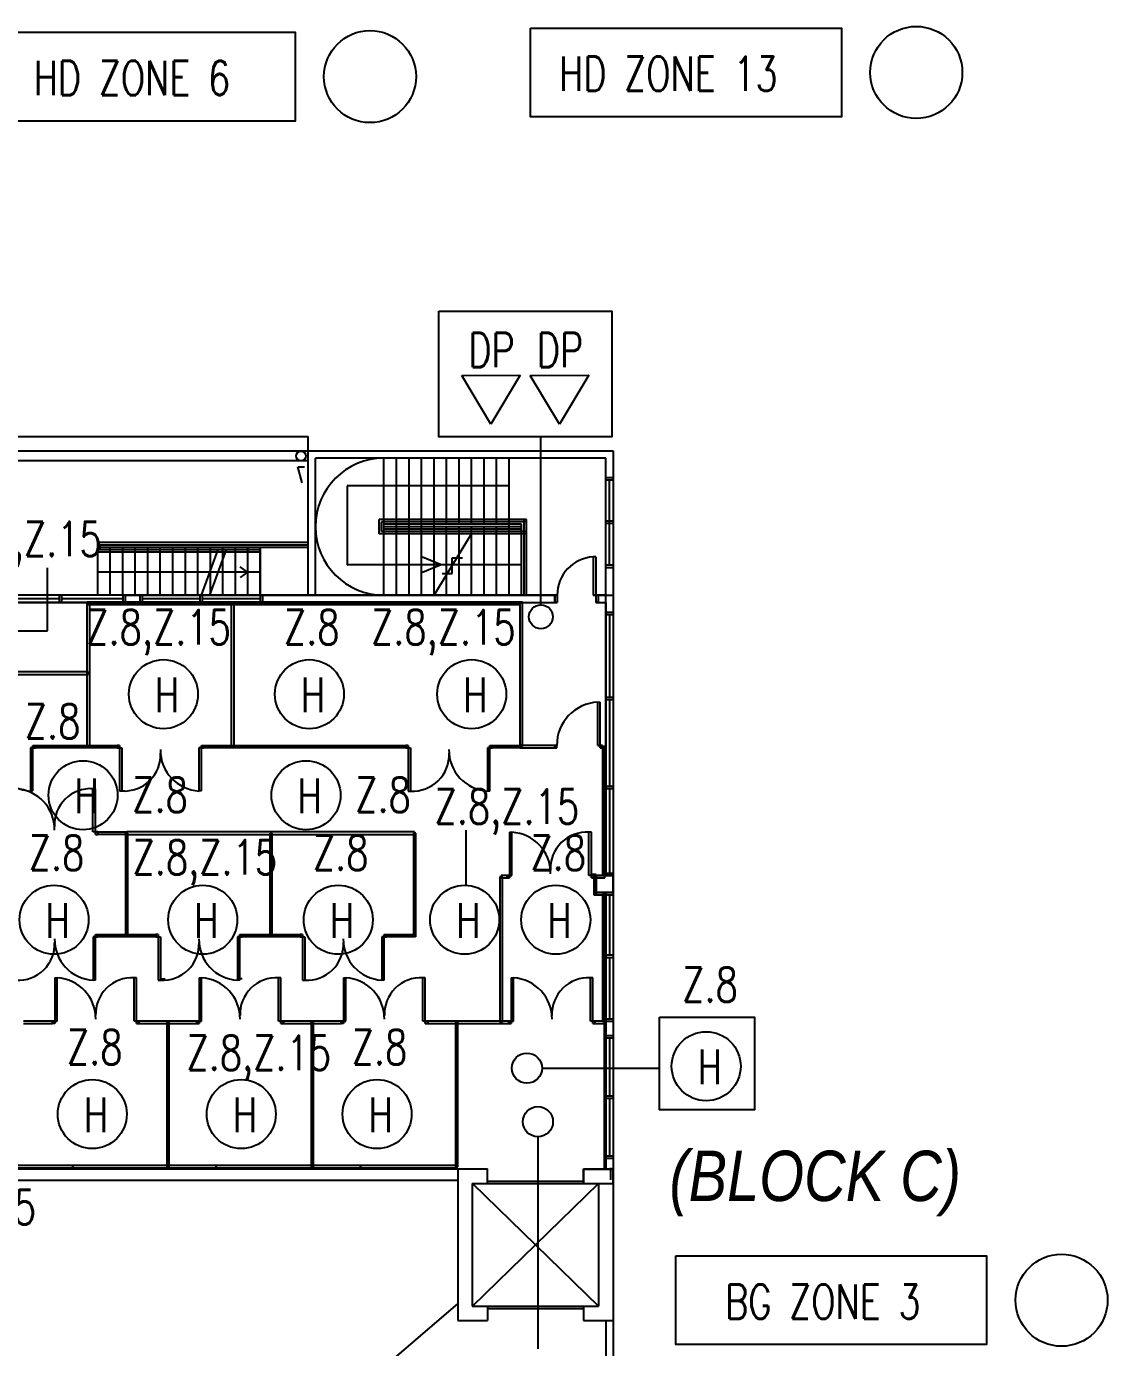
# Model space of a CAD drawing. Extents: x 134044 to 2458691, y -1196082 to 3409924.
# Drawn here: x 134112.9 to 134183.4, y 153870.4 to 153956.5 of the extents above; entities that cross this region are included whole.
import ezdxf

# ---------------------------------------------------------------- set-up
doc = ezdxf.new("R2010")
doc.units = 0
doc.layers.get('0').update_dxf_attribs({"linetype": 'CONTINUOUS'})
for name, color, linetype in [('000_-_ARCHITECT', 251, 'CONTINUOUS'), ('1', 251, 'CONTINUOUS'), ('5', 4, 'CONTINUOUS'), ('BUILD', 8, 'CONTINUOUS'), ('CON1', 251, 'CONTINUOUS'), ('F-_DDIM', 251, 'CONTINUOUS'), ('F-OP', 5, 'CONTINUOUS'), ('F-WIN', 5, 'CONTINUOUS'), ('F_COL', 3, 'CONTINUOUS'), ('GMP_WALL', 251, 'CONTINUOUS'), ('MIMIC_SIZE', 7, 'CONTINUOUS'), ('PU_DOOR', 251, 'CONTINUOUS'), ('WALL_BRICK', 7, 'CONTINUOUS'), ('WALL_PANEL_50MM', 251, 'CONTINUOUS')]:
    doc.layers.add(name, color=color, linetype=linetype)
doc.styles.add('ARIAL_NARROW_ITALIC', font='ARIALNI.TTF')
doc.styles.add('PLOT02__REVB$0$NARROW', font='SIMPLEX', dxfattribs={"width": 0.75})

msp = doc.modelspace()

# ---------------------------------------------------------------- linework, layer by layer
at = {"color": 1}
for p, q in [((134141.266, 153933.731), (134145.083, 153933.741)), ((134143.171, 153930.555), (134141.266, 153933.731)), ((134145.083, 153933.741), (134143.171, 153930.555)), ((134145.733, 153933.731), (134149.55, 153933.741)), ((134147.638, 153930.555), (134145.733, 153933.731)), ((134149.55, 153933.741), (134147.638, 153930.555))]:
    msp.add_line(p, q, dxfattribs=at)
at = {"color": 7, "linetype": 'BYBLOCK'}
for points in [[(134110.155, 153956.097), (134130.405, 153956.097), (134130.405, 153950.31), (134110.155, 153950.31)], [(134145.759, 153956.369), (134166.009, 153956.369), (134166.009, 153950.583), (134145.759, 153950.583)], [(134155.226, 153876.343), (134175.476, 153876.343), (134175.476, 153870.557), (134155.226, 153870.557)]]:
    msp.add_lwpolyline(points, close=True, dxfattribs=at)
at = {"color": 1}
msp.add_lwpolyline([(134139.772, 153937.912), (134151.04, 153937.912), (134151.04, 153929.721), (134139.772, 153929.721)], close=True, dxfattribs=at)
at = {"color": 1, "linetype": 'BYBLOCK'}
for centre, radius in [((134135.288, 153953.204), 3), ((134170.892, 153953.476), 3), ((134146.429, 153917.999), 0.778), ((134121.827, 153912.952), 2.25), ((134131.337, 153912.952), 2.25), ((134141.916, 153912.952), 2.25), ((134116.585, 153906.367), 2.25), ((134131.117, 153906.367), 2.25), ((134114.7, 153898.249), 2.25), ((134124.39, 153898.249), 2.25), ((134133.22, 153898.249), 2.25), ((134141.458, 153898.249), 2.25), ((134147.399, 153898.249), 2.25), ((134157.198, 153888.7), 2.25), ((134145.518, 153888.577), 0.982), ((134117.19, 153885.581), 2.25), ((134126.896, 153885.581), 2.25), ((134135.75, 153885.581), 2.25), ((134146.232, 153885.085), 0.982), ((134180.36, 153873.45), 3)]:
    msp.add_circle(centre, radius, dxfattribs=at)
at = {"layer": '000_-_ARCHITECT', "color": 0, "linetype": 'BYBLOCK'}
for p, q in [((134136.2, 153924.026), (134136.2, 153924.183)), ((134145.17, 153924.026), (134136.2, 153924.026)), ((134136.2, 153923.556), (134136.2, 153923.713)), ((134145.17, 153923.713), (134136.2, 153923.713)), ((134139.923, 153921.387), (134138.705, 153921.893)), ((134149.842, 153921.909), (134149.842, 153919.4)), ((134149.998, 153921.909), (134149.842, 153921.909)), ((134149.998, 153921.909), (134149.998, 153918.93)), ((134139.923, 153921.387), (134138.705, 153920.881)), ((134147.332, 153919.4), (134147.332, 153918.93)), ((134147.489, 153919.4), (134147.332, 153919.4)), ((134147.489, 153919.4), (134147.332, 153919.4)), ((134147.489, 153918.93), (134147.332, 153918.93)), ((134147.489, 153918.93), (134147.332, 153918.93)), ((134147.489, 153919.4), (134147.489, 153918.93)), ((134147.489, 153919.4), (134147.489, 153918.93)), ((134150.155, 153919.4), (134149.842, 153919.4)), ((134150.155, 153919.4), (134149.998, 153919.4)), ((134149.998, 153919.4), (134149.998, 153918.93)), ((134150.155, 153918.93), (134149.998, 153918.93)), ((134150.155, 153918.93), (134149.998, 153918.93)), ((134150.155, 153919.4), (134150.155, 153918.93))]:
    msp.add_line(p, q, dxfattribs=at)
msp.add_arc((134149.998, 153919.4), 2.509, 93.58332, 180, dxfattribs=at)
at = {"layer": '1', "color": 0, "linetype": 'BYBLOCK'}
for p, q in [((134130.867, 153926.718), (134130.593, 153927.769)), ((134130.593, 153927.769), (134131.011, 153927.769)), ((134144.355, 153926.537), (134133.796, 153926.537)), ((134133.796, 153926.537), (134133.796, 153921.387)), ((134128.124, 153920.9), (134117.524, 153920.9)), ((134127.306, 153920.9), (134126.818, 153921.248)), ((134127.306, 153920.9), (134126.818, 153920.552)), ((134145.17, 153921.387), (134133.796, 153921.387)), ((134147.332, 153919.4), (134112.06, 153919.4)), ((134112.06, 153918.93), (134147.332, 153918.93)), ((134147.332, 153918.93), (134147.332, 153919.4)), ((134150.659, 153919.4), (134150.155, 153919.4)), ((134150.155, 153919.4), (134150.155, 153918.93)), ((134150.155, 153918.93), (134150.659, 153918.93)), ((134150.659, 153901.131), (134150.659, 153919.4)), ((134150.659, 153919.4), (134151.129, 153919.4)), ((134150.659, 153918.93), (134150.659, 153919.4)), ((134151.129, 153919.4), (134151.129, 153901.131)), ((134151.129, 153901.131), (134150.032, 153901.131)), ((134150.032, 153901.131), (134150.032, 153900.033)), ((134151.129, 153901.131), (134150.659, 153901.131)), ((134151.129, 153900.033), (134151.129, 153901.131)), ((134150.032, 153900.033), (134151.129, 153900.033)), ((134150.58, 153882), (134150.58, 153900.033)), ((134150.58, 153900.033), (134151.129, 153900.033)), ((134151.129, 153900.033), (134151.129, 153882)), ((134151.129, 153882), (134149.208, 153882)), ((134149.208, 153882), (134149.208, 153881.059)), ((134151.129, 153882), (134150.58, 153882)), ((134151.129, 153881.059), (134151.129, 153882)), ((134141.968, 153881.059), (134150.176, 153873.061)), ((134141.968, 153873.061), (134150.176, 153881.059)), ((134149.208, 153881.059), (134151.129, 153881.059)), ((134141.015, 153873.248), (134085.737, 153825.781))]:
    msp.add_line(p, q, dxfattribs=at)
at = {"layer": '5', "color": 0, "linetype": 'BYBLOCK'}
for p, q in [((134145.484, 153924.34), (134135.887, 153924.34)), ((134135.887, 153923.399), (134135.887, 153924.34)), ((134145.484, 153924.183), (134136.044, 153924.183)), ((134136.044, 153923.556), (134136.044, 153924.183)), ((134145.327, 153919.4), (134145.327, 153924.34)), ((134145.484, 153919.4), (134145.484, 153924.34)), ((134145.484, 153923.399), (134135.887, 153923.399)), ((134145.484, 153923.556), (134136.044, 153923.556))]:
    msp.add_line(p, q, dxfattribs=at)
at = {"layer": 'CON1', "color": 0, "linetype": 'BYBLOCK'}
for p, q in [((134084.326, 153929.75), (134131.261, 153929.75)), ((134131.261, 153919.4), (134131.261, 153929.75)), ((134085.267, 153928.809), (134131.261, 153928.809)), ((134131.261, 153928.809), (134151.129, 153928.809)), ((134151.129, 153928.809), (134151.129, 153927.075)), ((134085.894, 153928.182), (134131.261, 153928.182)), ((134150.659, 153928.339), (134131.731, 153928.339)), ((134131.731, 153919.4), (134131.731, 153928.339)), ((134150.659, 153927.075), (134150.659, 153928.339)), ((134117.524, 153922.537), (134131.261, 153922.537)), ((134128.124, 153919.4), (134128.124, 153922.537)), ((134150.659, 153919.4), (134150.659, 153921.194)), ((134151.129, 153921.194), (134151.129, 153918.303)), ((134119.338, 153919.4), (134120.279, 153919.4)), ((134119.338, 153918.93), (134120.279, 153918.93)), ((134128.277, 153919.4), (134147.489, 153919.4)), ((134128.277, 153918.93), (134147.489, 153918.93)), ((134149.842, 153919.4), (134151.129, 153919.4)), ((134149.998, 153918.93), (134150.659, 153918.93)), ((134150.659, 153918.93), (134150.659, 153918.303)), ((134150.659, 153891.644), (134150.659, 153890.703)), ((134151.129, 153891.644), (134151.129, 153890.703)), ((134150.659, 153882.705), (134150.659, 153882)), ((134151.129, 153882.705), (134151.129, 153825.311)), ((134142.936, 153881.983), (134088.873, 153881.983)), ((134141.015, 153882), (134141.015, 153872.12)), ((134142.936, 153881.065), (134142.936, 153882.005)), ((134149.208, 153881.065), (134149.208, 153882.005)), ((134149.208, 153882), (134151.129, 153882)), ((134141.015, 153881.262), (134105.888, 153881.262)), ((134141.956, 153881.059), (134150.188, 153881.059)), ((134141.956, 153881.059), (134141.956, 153873.061)), ((134142.936, 153881.221), (134149.208, 153881.221)), ((134150.188, 153881.059), (134150.188, 153873.061)), ((134141.956, 153873.061), (134150.188, 153873.061)), ((134142.936, 153873.061), (134142.936, 153872.12)), ((134142.936, 153872.904), (134149.208, 153872.904)), ((134149.208, 153873.061), (134149.208, 153872.12)), ((134141.015, 153872.12), (134142.936, 153872.12)), ((134149.208, 153872.12), (134151.129, 153872.12)), ((134150.659, 153872.12), (134150.659, 153825.781))]:
    msp.add_line(p, q, dxfattribs=at)
at = {"layer": 'F-_DDIM', "color": 0, "linetype": 'BYBLOCK'}
for p, q in [((134139.462, 153919.4), (134141.909, 153923.399)), ((134124.306, 153919.4), (134125.397, 153922.38)), ((134124.852, 153919.4), (134125.943, 153922.38)), ((134140.648, 153920.819), (134140.648, 153921.831)), ((134140.648, 153921.831), (134141.314, 153921.831)), ((134139.988, 153920.819), (134140.654, 153920.819)), ((134140.648, 153921.339), (134140.685, 153921.4))]:
    msp.add_line(p, q, dxfattribs=at)
at = {"layer": 'F-OP', "color": 0, "linetype": 'BYBLOCK'}
for p, q in [((134136.2, 153919.4), (134136.2, 153928.339)), ((134137.016, 153919.4), (134137.016, 153928.339)), ((134137.831, 153919.4), (134137.831, 153928.339)), ((134138.647, 153919.4), (134138.647, 153928.339)), ((134139.462, 153919.4), (134139.462, 153928.339)), ((134140.278, 153924.026), (134140.278, 153928.339)), ((134141.093, 153924.026), (134141.093, 153928.339)), ((134141.909, 153924.026), (134141.909, 153928.339)), ((134142.724, 153924.026), (134142.724, 153928.339)), ((134143.539, 153924.026), (134143.539, 153928.339)), ((134144.355, 153919.4), (134144.355, 153928.339)), ((134145.17, 153923.87), (134136.2, 153923.87)), ((134140.278, 153919.4), (134140.278, 153923.87)), ((134141.093, 153919.4), (134141.093, 153923.87)), ((134141.909, 153919.4), (134141.909, 153923.87)), ((134142.724, 153919.4), (134142.724, 153923.87)), ((134143.539, 153919.4), (134143.539, 153923.87)), ((134145.17, 153919.4), (134145.17, 153924.026)), ((134117.524, 153922.85), (134131.261, 153922.85)), ((134117.524, 153922.85), (134117.524, 153919.4)), ((134117.524, 153922.693), (134131.261, 153922.693)), ((134117.524, 153922.537), (134131.261, 153922.537)), ((134117.524, 153922.38), (134128.124, 153922.38)), ((134117.68, 153922.693), (134117.68, 153922.38)), ((134118.339, 153922.537), (134118.339, 153919.4)), ((134119.155, 153922.537), (134119.155, 153919.4)), ((134119.97, 153922.537), (134119.97, 153919.4)), ((134120.785, 153922.537), (134120.785, 153919.4)), ((134121.601, 153922.537), (134121.601, 153919.4)), ((134122.416, 153922.537), (134122.416, 153919.4)), ((134123.232, 153922.537), (134123.232, 153919.4)), ((134124.047, 153922.537), (134124.047, 153919.4)), ((134124.863, 153922.537), (134124.863, 153919.4)), ((134125.678, 153922.537), (134125.678, 153919.4)), ((134126.493, 153922.537), (134126.493, 153919.4)), ((134127.309, 153922.537), (134127.309, 153919.4)), ((134128.124, 153922.537), (134128.124, 153919.4)), ((134117.524, 153922.223), (134128.124, 153922.223))]:
    msp.add_line(p, q, dxfattribs=at)
msp.add_circle((134130.791, 153928.48), 0.314, dxfattribs=at)
msp.add_arc((134136.2, 153923.87), 4.469, 90, 270, dxfattribs=at)
at = {"layer": 'F-WIN', "color": 0, "linetype": 'BYBLOCK'}
for p, q in [((134150.659, 153927.075), (134151.129, 153927.075)), ((134150.659, 153921.194), (134150.659, 153927.075)), ((134150.659, 153926.918), (134151.129, 153926.918)), ((134150.894, 153921.351), (134150.894, 153926.918)), ((134151.129, 153927.075), (134151.129, 153921.194)), ((134150.659, 153924.252), (134151.129, 153924.252)), ((134150.659, 153924.095), (134151.129, 153924.095)), ((134151.129, 153921.351), (134150.659, 153921.351)), ((134151.129, 153921.194), (134150.659, 153921.194)), ((134119.338, 153919.4), (134110.87, 153919.4)), ((134119.338, 153918.93), (134110.87, 153918.93)), ((134115.026, 153919.165), (134111.027, 153919.165)), ((134115.026, 153919.4), (134115.026, 153918.93)), ((134115.182, 153919.4), (134115.182, 153918.93)), ((134119.181, 153919.165), (134115.182, 153919.165)), ((134119.181, 153919.4), (134119.181, 153918.93)), ((134119.338, 153919.4), (134119.338, 153918.93)), ((134120.279, 153919.4), (134120.279, 153918.93)), ((134120.279, 153919.4), (134128.277, 153919.4)), ((134128.277, 153918.93), (134120.279, 153918.93)), ((134120.436, 153919.4), (134120.436, 153918.93)), ((134124.199, 153919.165), (134120.436, 153919.165)), ((134124.199, 153919.4), (134124.199, 153918.93)), ((134124.356, 153919.4), (134124.356, 153918.93)), ((134128.12, 153919.165), (134124.356, 153919.165)), ((134128.12, 153919.4), (134128.12, 153918.93)), ((134128.277, 153919.4), (134128.277, 153918.93)), ((134150.659, 153918.303), (134151.129, 153918.303)), ((134150.659, 153918.303), (134150.659, 153901.131)), ((134150.659, 153918.146), (134151.129, 153918.146)), ((134150.894, 153918.146), (134150.894, 153912.736)), ((134151.129, 153918.303), (134151.129, 153901.131)), ((134151.129, 153912.736), (134150.659, 153912.736)), ((134151.129, 153912.579), (134150.659, 153912.579)), ((134150.894, 153912.579), (134150.894, 153906.933)), ((134151.129, 153906.933), (134150.659, 153906.933)), ((134151.129, 153906.777), (134150.659, 153906.777)), ((134150.894, 153906.777), (134150.894, 153901.288)), ((134150.659, 153901.288), (134151.129, 153901.288)), ((134150.659, 153901.131), (134151.129, 153901.131)), ((134150.659, 153900.033), (134150.659, 153891.644)), ((134151.129, 153900.033), (134151.129, 153891.644)), ((134150.659, 153899.877), (134151.129, 153899.877)), ((134150.894, 153899.877), (134150.894, 153895.956)), ((134150.659, 153895.956), (134151.129, 153895.956)), ((134150.659, 153895.799), (134151.129, 153895.799)), ((134150.894, 153895.799), (134150.894, 153891.801)), ((134150.659, 153891.801), (134151.129, 153891.801)), ((134150.659, 153891.644), (134151.129, 153891.644)), ((134150.659, 153890.703), (134151.129, 153890.703)), ((134150.659, 153890.703), (134150.659, 153882.705)), ((134150.659, 153890.546), (134151.129, 153890.546)), ((134150.894, 153890.546), (134150.894, 153886.783)), ((134151.129, 153890.703), (134151.129, 153882.705)), ((134150.659, 153886.783), (134151.129, 153886.783)), ((134150.659, 153886.626), (134151.129, 153886.626)), ((134150.894, 153886.626), (134150.894, 153882.862)), ((134150.659, 153882.862), (134151.129, 153882.862)), ((134150.659, 153882.705), (134151.129, 153882.705))]:
    msp.add_line(p, q, dxfattribs=at)
at = {"layer": 'F_COL', "color": 0, "linetype": 'BYBLOCK'}
for p, q in [((134150.032, 153901.131), (134151.129, 153901.131)), ((134150.032, 153900.033), (134150.032, 153901.131)), ((134151.129, 153901.131), (134151.129, 153900.033)), ((134151.129, 153900.033), (134150.032, 153900.033))]:
    msp.add_line(p, q, dxfattribs=at)
at = {"layer": 'GMP_WALL', "color": 0, "linetype": 'BYBLOCK'}
for p, q in [((134116.846, 153909.461), (134116.846, 153918.87)), ((134116.846, 153918.87), (134117.003, 153918.87)), ((134117.003, 153918.87), (134117.003, 153909.461)), ((134126.255, 153909.54), (134126.255, 153918.949)), ((134126.255, 153918.949), (134126.412, 153918.949)), ((134126.412, 153918.949), (134126.412, 153909.54)), ((134113.479, 153909.461), (134113.479, 153909.618)), ((134113.479, 153909.618), (134116.925, 153909.618)), ((134116.925, 153909.461), (134113.479, 153909.461)), ((134117.003, 153909.461), (134116.846, 153909.461)), ((134116.925, 153909.618), (134116.925, 153909.461)), ((134116.925, 153909.461), (134116.925, 153909.618)), ((134116.925, 153909.618), (134118.811, 153909.618)), ((134118.811, 153909.461), (134116.925, 153909.461)), ((134118.811, 153909.618), (134118.811, 153909.461)), ((134124.456, 153909.461), (134124.456, 153909.618)), ((134124.456, 153909.618), (134126.334, 153909.618)), ((134126.334, 153909.461), (134124.456, 153909.461)), ((134126.412, 153909.54), (134126.255, 153909.54)), ((134126.334, 153909.618), (134126.334, 153909.461)), ((134126.334, 153909.461), (134126.334, 153909.618)), ((134126.334, 153909.618), (134137.618, 153909.616)), ((134137.618, 153909.459), (134126.334, 153909.461)), ((134137.618, 153909.616), (134137.618, 153909.459)), ((134143.263, 153909.459), (134143.263, 153909.616)), ((134143.263, 153909.616), (134145.14, 153909.616)), ((134145.14, 153909.459), (134143.263, 153909.459)), ((134145.14, 153909.616), (134145.14, 153909.459)), ((134117.556, 153903.974), (134119.434, 153903.974)), ((134117.556, 153903.817), (134117.556, 153903.974)), ((134119.434, 153903.817), (134117.556, 153903.817)), ((134119.434, 153903.974), (134119.434, 153903.817)), ((134117.556, 153897.13), (134117.556, 153897.287)), ((134117.556, 153897.287), (134119.434, 153897.287)), ((134119.434, 153897.13), (134117.556, 153897.13)), ((134119.434, 153897.13), (134119.434, 153897.287)), ((134119.434, 153897.287), (134121.311, 153897.287)), ((134119.434, 153897.287), (134119.434, 153897.13)), ((134121.311, 153897.13), (134119.434, 153897.13)), ((134121.311, 153897.287), (134121.311, 153897.13)), ((134126.965, 153897.13), (134126.965, 153897.287)), ((134126.965, 153897.287), (134128.843, 153897.287)), ((134128.843, 153897.13), (134126.965, 153897.13)), ((134128.843, 153897.287), (134128.843, 153897.13)), ((134128.843, 153897.13), (134128.843, 153897.287)), ((134128.843, 153897.287), (134130.72, 153897.287)), ((134130.72, 153897.13), (134128.843, 153897.13)), ((134130.72, 153897.287), (134130.72, 153897.13)), ((134136.374, 153897.13), (134136.374, 153897.287)), ((134136.374, 153897.287), (134138.252, 153897.287)), ((134138.252, 153897.13), (134136.374, 153897.13)), ((134138.252, 153897.287), (134138.252, 153897.13)), ((134114.596, 153891.642), (134112.71, 153891.642)), ((134112.71, 153891.485), (134114.596, 153891.485)), ((134114.596, 153891.485), (134114.596, 153891.642)), ((134122.119, 153891.642), (134120.232, 153891.642)), ((134120.232, 153891.642), (134120.232, 153891.485)), ((134120.232, 153891.485), (134122.119, 153891.485)), ((134124.153, 153891.642), (134122.04, 153891.642)), ((134122.04, 153891.642), (134122.04, 153891.485)), ((134122.04, 153891.485), (134124.153, 153891.485)), ((134122.119, 153891.485), (134122.119, 153891.642)), ((134124.153, 153891.485), (134124.153, 153891.642)), ((134131.449, 153891.642), (134129.641, 153891.642)), ((134129.641, 153891.642), (134129.641, 153891.485)), ((134129.641, 153891.485), (134131.449, 153891.485)), ((134133.405, 153891.642), (134131.449, 153891.642)), ((134131.449, 153891.642), (134131.449, 153891.485)), ((134131.449, 153891.485), (134131.449, 153891.642)), ((134131.449, 153891.485), (134133.405, 153891.485)), ((134133.405, 153891.485), (134133.405, 153891.642))]:
    msp.add_line(p, q, dxfattribs=at)
at = {"layer": 'MIMIC_SIZE', "color": 1}
for p, q in [((134146.429, 153918.777), (134146.429, 153929.721)), ((134114.28, 153917.075), (134114.28, 153921.183)), ((134111.825, 153917.075), (134114.28, 153917.075)), ((134141.567, 153900.499), (134141.567, 153904.082)), ((134146.5, 153888.577), (134154.163, 153888.577)), ((134146.232, 153884.103), (134146.232, 153870.28))]:
    msp.add_line(p, q, dxfattribs=at)
msp.add_lwpolyline([(134154.163, 153891.907), (134160.342, 153891.907), (134160.342, 153885.85), (134154.163, 153885.85)], close=True, dxfattribs=at)
at = {"layer": 'PU_DOOR', "color": 0, "linetype": 'BYBLOCK'}
for p, q in [((134150.129, 153909.616), (134150.129, 153912.434)), ((134150.129, 153912.434), (134150.286, 153912.434)), ((134150.286, 153909.459), (134150.286, 153912.434)), ((134113.479, 153909.461), (134113.165, 153909.461)), ((134113.165, 153909.461), (134113.165, 153906.642)), ((134113.322, 153906.642), (134113.322, 153909.618)), ((134113.322, 153909.618), (134113.479, 153909.618)), ((134113.322, 153909.461), (134113.479, 153909.461)), ((134113.479, 153909.618), (134113.479, 153909.461)), ((134118.811, 153909.618), (134118.811, 153909.461)), ((134118.968, 153909.618), (134118.811, 153909.618)), ((134118.811, 153909.461), (134119.124, 153909.461)), ((134118.968, 153909.461), (134118.811, 153909.461)), ((134118.968, 153909.618), (134118.968, 153909.461)), ((134118.968, 153909.461), (134118.968, 153906.642)), ((134119.124, 153909.461), (134119.124, 153906.642)), ((134124.456, 153909.461), (134124.143, 153909.461)), ((134124.143, 153909.461), (134124.143, 153906.642)), ((134124.299, 153906.642), (134124.299, 153909.618)), ((134124.299, 153909.618), (134124.456, 153909.618)), ((134124.299, 153909.461), (134124.456, 153909.461)), ((134124.456, 153909.618), (134124.456, 153909.461)), ((134137.618, 153909.616), (134137.618, 153909.459)), ((134137.775, 153909.616), (134137.618, 153909.616)), ((134137.618, 153909.459), (134137.931, 153909.459)), ((134137.775, 153909.459), (134137.618, 153909.459)), ((134137.775, 153909.616), (134137.775, 153909.459)), ((134137.775, 153909.459), (134137.775, 153906.639)), ((134137.931, 153909.459), (134137.931, 153906.639)), ((134143.263, 153909.459), (134142.95, 153909.459)), ((134142.95, 153909.459), (134142.95, 153906.639)), ((134143.106, 153906.639), (134143.106, 153909.616)), ((134143.106, 153909.616), (134143.263, 153909.616)), ((134143.106, 153909.459), (134143.263, 153909.459)), ((134143.263, 153909.616), (134143.263, 153909.459)), ((134147.463, 153909.616), (134147.306, 153909.616)), ((134147.306, 153909.616), (134147.306, 153909.459)), ((134147.306, 153909.459), (134147.463, 153909.459)), ((134147.463, 153909.459), (134147.463, 153909.616)), ((134150.129, 153909.616), (134150.286, 153909.616)), ((134150.442, 153909.616), (134150.286, 153909.616)), ((134150.286, 153909.616), (134150.286, 153909.459)), ((134150.286, 153909.459), (134150.442, 153909.459)), ((134150.442, 153909.459), (134150.442, 153909.616)), ((134113.322, 153906.642), (134113.165, 153906.642)), ((134117.391, 153906.793), (134117.077, 153906.793)), ((134117.234, 153903.974), (134117.234, 153906.793)), ((134117.391, 153903.974), (134117.391, 153906.793)), ((134118.968, 153906.642), (134119.281, 153906.642)), ((134124.299, 153906.642), (134124.143, 153906.642)), ((134137.775, 153906.639), (134138.088, 153906.639)), ((134143.106, 153906.639), (134142.95, 153906.639)), ((134117.547, 153903.974), (134117.234, 153903.974)), ((134117.391, 153903.974), (134117.547, 153903.974)), ((134117.391, 153903.817), (134117.391, 153903.974)), ((134117.391, 153903.817), (134117.547, 153903.817)), ((134117.547, 153903.817), (134117.547, 153903.974)), ((134144.386, 153903.951), (134144.386, 153900.974)), ((134144.386, 153903.951), (134144.543, 153903.951)), ((134144.543, 153901.131), (134144.543, 153903.951)), ((134149.718, 153903.951), (134149.404, 153903.951)), ((134149.561, 153901.131), (134149.561, 153903.951)), ((134149.718, 153901.131), (134149.718, 153903.951)), ((134144.229, 153901.131), (134144.543, 153901.131)), ((134144.229, 153900.974), (134144.229, 153901.131)), ((134144.386, 153901.131), (134144.229, 153901.131)), ((134144.386, 153900.974), (134144.229, 153900.974)), ((134149.875, 153901.131), (134149.561, 153901.131)), ((134150.032, 153901.21), (134149.718, 153901.21)), ((134149.718, 153901.131), (134149.875, 153901.131)), ((134149.718, 153900.974), (134149.718, 153901.131)), ((134149.718, 153900.974), (134149.875, 153900.974)), ((134149.875, 153900.974), (134149.875, 153901.131)), ((134149.875, 153901.053), (134150.032, 153901.053)), ((134150.032, 153901.053), (134150.032, 153901.21)), ((134117.556, 153897.13), (134117.243, 153897.13)), ((134117.243, 153897.13), (134117.243, 153894.311)), ((134117.4, 153894.311), (134117.4, 153897.287)), ((134117.4, 153897.287), (134117.556, 153897.287)), ((134117.4, 153897.13), (134117.556, 153897.13)), ((134117.556, 153897.287), (134117.556, 153897.13)), ((134121.32, 153897.287), (134121.32, 153897.13)), ((134121.477, 153897.287), (134121.32, 153897.287)), ((134121.32, 153897.13), (134121.634, 153897.13)), ((134121.477, 153897.13), (134121.32, 153897.13)), ((134121.477, 153897.287), (134121.477, 153897.13)), ((134121.477, 153897.13), (134121.477, 153894.311)), ((134121.634, 153897.13), (134121.634, 153894.311)), ((134126.965, 153897.13), (134126.652, 153897.13)), ((134126.652, 153897.13), (134126.652, 153894.311)), ((134126.808, 153894.311), (134126.808, 153897.287)), ((134126.808, 153897.287), (134126.965, 153897.287)), ((134126.808, 153897.13), (134126.965, 153897.13)), ((134126.965, 153897.287), (134126.965, 153897.13)), ((134130.729, 153897.287), (134130.729, 153897.13)), ((134130.886, 153897.287), (134130.729, 153897.287)), ((134130.729, 153897.13), (134131.043, 153897.13)), ((134130.886, 153897.13), (134130.729, 153897.13)), ((134130.886, 153897.287), (134130.886, 153897.13)), ((134130.886, 153897.13), (134130.886, 153894.311)), ((134131.043, 153897.13), (134131.043, 153894.311)), ((134136.374, 153897.13), (134136.061, 153897.13)), ((134136.061, 153897.13), (134136.061, 153894.311)), ((134136.217, 153894.311), (134136.217, 153897.287)), ((134136.217, 153897.287), (134136.374, 153897.287)), ((134136.217, 153897.13), (134136.374, 153897.13)), ((134136.374, 153897.287), (134136.374, 153897.13)), ((134114.744, 153894.462), (134114.744, 153891.485)), ((134114.744, 153894.462), (134114.901, 153894.462)), ((134114.901, 153891.642), (134114.901, 153894.462)), ((134117.4, 153894.311), (134117.243, 153894.311)), ((134120.075, 153894.462), (134119.762, 153894.462)), ((134119.919, 153891.642), (134119.919, 153894.462)), ((134120.075, 153891.642), (134120.075, 153894.462)), ((134121.477, 153894.311), (134121.79, 153894.311)), ((134121.634, 153894.389), (134121.947, 153894.389)), ((134124.153, 153894.462), (134124.153, 153891.485)), ((134124.153, 153894.462), (134124.31, 153894.462)), ((134124.31, 153891.642), (134124.31, 153894.462)), ((134126.808, 153894.311), (134126.652, 153894.311)), ((134126.965, 153894.389), (134126.808, 153894.389)), ((134129.484, 153894.462), (134129.171, 153894.462)), ((134129.328, 153891.642), (134129.328, 153894.462)), ((134129.484, 153891.642), (134129.484, 153894.462)), ((134130.886, 153894.311), (134131.199, 153894.311)), ((134133.562, 153894.462), (134133.562, 153891.485)), ((134133.562, 153894.462), (134133.718, 153894.462)), ((134133.718, 153891.642), (134133.718, 153894.462)), ((134136.217, 153894.311), (134136.061, 153894.311)), ((134138.893, 153894.462), (134138.58, 153894.462)), ((134138.737, 153891.642), (134138.737, 153894.462)), ((134138.893, 153891.642), (134138.893, 153894.462)), ((134144.483, 153894.462), (134144.483, 153891.485)), ((134144.483, 153894.462), (134144.64, 153894.462)), ((134144.64, 153891.642), (134144.64, 153894.462)), ((134149.815, 153894.462), (134149.502, 153894.462)), ((134149.658, 153891.642), (134149.658, 153894.462)), ((134149.815, 153891.642), (134149.815, 153894.462)), ((134114.587, 153891.642), (134114.901, 153891.642)), ((134114.587, 153891.485), (134114.587, 153891.642)), ((134114.744, 153891.642), (134114.587, 153891.642)), ((134114.744, 153891.485), (134114.587, 153891.485)), ((134120.232, 153891.642), (134119.919, 153891.642)), ((134120.075, 153891.642), (134120.232, 153891.642)), ((134120.075, 153891.485), (134120.075, 153891.642)), ((134120.075, 153891.485), (134120.232, 153891.485)), ((134120.232, 153891.485), (134120.232, 153891.642)), ((134123.996, 153891.642), (134124.31, 153891.642)), ((134123.996, 153891.485), (134123.996, 153891.642)), ((134124.153, 153891.642), (134123.996, 153891.642)), ((134124.153, 153891.485), (134123.996, 153891.485)), ((134129.641, 153891.642), (134129.328, 153891.642)), ((134129.484, 153891.642), (134129.641, 153891.642)), ((134129.484, 153891.485), (134129.484, 153891.642)), ((134129.484, 153891.485), (134129.641, 153891.485)), ((134129.641, 153891.485), (134129.641, 153891.642)), ((134133.405, 153891.642), (134133.718, 153891.642)), ((134133.405, 153891.485), (134133.405, 153891.642)), ((134133.562, 153891.642), (134133.405, 153891.642)), ((134133.562, 153891.485), (134133.405, 153891.485)), ((134139.05, 153891.642), (134138.737, 153891.642)), ((134138.893, 153891.642), (134139.05, 153891.642)), ((134138.893, 153891.485), (134138.893, 153891.642)), ((134138.893, 153891.485), (134139.05, 153891.485)), ((134139.05, 153891.485), (134139.05, 153891.642)), ((134144.327, 153891.642), (134144.64, 153891.642)), ((134144.327, 153891.485), (134144.327, 153891.642)), ((134144.483, 153891.642), (134144.327, 153891.642)), ((134144.483, 153891.485), (134144.327, 153891.485)), ((134149.972, 153891.642), (134149.658, 153891.642)), ((134149.815, 153891.642), (134149.972, 153891.642)), ((134149.815, 153891.485), (134149.815, 153891.642)), ((134149.815, 153891.485), (134149.972, 153891.485)), ((134149.972, 153891.485), (134149.972, 153891.642))]:
    msp.add_line(p, q, dxfattribs=at)
for centre, radius, start, end in [((134150.286, 153909.616), 2.823, 93.18474, 180), ((134113.315, 153909.301), 2.663, 179.09168, 266.98068), ((134119.271, 153909.005), 2.367, 266.46199, 2.41208), ((134124.292, 153909.301), 2.663, 179.09168, 266.98068), ((134138.078, 153909.002), 2.367, 266.46199, 2.41208), ((134143.099, 153909.299), 2.663, 179.09168, 266.98068), ((134112.067, 153904.134), 2.663, 359.09168, 86.98068), ((134117.088, 153904.43), 2.367, 86.46199, 182.41208), ((134144.394, 153901.291), 2.663, 359.09168, 86.98068), ((134149.415, 153901.588), 2.367, 86.46199, 182.41208), ((134112.371, 153896.674), 2.367, 266.46199, 2.41208), ((134117.392, 153896.97), 2.663, 179.09168, 266.98068), ((134121.78, 153896.674), 2.367, 266.46199, 2.41208), ((134126.801, 153896.97), 2.663, 179.09168, 266.98068), ((134131.189, 153896.674), 2.367, 266.46199, 2.41208), ((134136.21, 153896.97), 2.663, 179.09168, 266.98068), ((134114.751, 153891.803), 2.663, 359.09168, 86.98068), ((134119.773, 153892.099), 2.367, 86.46199, 182.41208), ((134124.16, 153891.803), 2.663, 359.09168, 86.98068), ((134129.182, 153892.099), 2.367, 86.46199, 182.41208), ((134133.569, 153891.803), 2.663, 359.09168, 86.98068), ((134138.59, 153892.099), 2.367, 86.46199, 182.41208), ((134144.491, 153891.802), 2.663, 359.09168, 86.98068), ((134149.512, 153892.099), 2.367, 86.46199, 182.41208)]:
    msp.add_arc(centre, radius, start, end, dxfattribs=at)
at = {"layer": 'WALL_BRICK', "color": 0, "linetype": 'BYBLOCK'}
msp.add_line((134150.972, 153882.076), (134150.972, 153881.296), dxfattribs=at)
at = {"layer": 'WALL_PANEL_50MM', "color": 0, "linetype": 'BYBLOCK'}
for p, q in [((134116.846, 153918.949), (134116.846, 153918.792)), ((134145.062, 153918.949), (134116.846, 153918.949)), ((134145.219, 153918.949), (134145.062, 153918.949)), ((134145.062, 153918.949), (134145.062, 153909.537)), ((134145.062, 153918.793), (134145.062, 153918.949)), ((134145.219, 153909.537), (134145.219, 153918.949)), ((134116.846, 153918.792), (134145.062, 153918.793)), ((134116.925, 153914.402), (134104.379, 153914.402)), ((134104.379, 153914.245), (134116.925, 153914.245)), ((134116.925, 153914.245), (134116.925, 153914.402)), ((134147.463, 153909.616), (134145.062, 153909.616)), ((134145.062, 153909.616), (134145.062, 153909.459)), ((134145.062, 153909.537), (134145.219, 153909.537)), ((134145.062, 153909.459), (134147.463, 153909.459)), ((134150.442, 153909.616), (134150.129, 153909.616)), ((134150.286, 153909.459), (134150.442, 153909.459)), ((134150.442, 153909.459), (134150.442, 153909.616)), ((134150.599, 153909.537), (134150.442, 153909.537)), ((134150.442, 153909.537), (134150.442, 153901.131)), ((134150.442, 153909.537), (134150.599, 153909.537)), ((134150.599, 153901.131), (134150.599, 153909.537)), ((134119.512, 153903.895), (134119.355, 153903.895)), ((134119.355, 153903.895), (134119.355, 153897.208)), ((134128.843, 153903.974), (134119.434, 153903.974)), ((134119.434, 153903.974), (134119.434, 153903.817)), ((134119.434, 153903.817), (134128.843, 153903.817)), ((134119.512, 153897.208), (134119.512, 153903.895)), ((134128.921, 153903.895), (134128.764, 153903.895)), ((134128.764, 153903.895), (134128.764, 153897.208)), ((134128.843, 153903.817), (134128.843, 153903.974)), ((134138.192, 153903.974), (134128.843, 153903.974)), ((134128.843, 153903.974), (134128.843, 153903.817)), ((134128.843, 153903.817), (134138.192, 153903.817)), ((134128.921, 153897.208), (134128.921, 153903.895)), ((134138.27, 153903.895), (134138.114, 153903.895)), ((134138.114, 153903.895), (134138.114, 153897.208)), ((134138.192, 153903.817), (134138.192, 153903.974)), ((134138.27, 153897.208), (134138.27, 153903.895)), ((134143.916, 153901.053), (134143.759, 153901.053)), ((134143.759, 153901.053), (134143.759, 153891.565)), ((134144.543, 153901.131), (134143.837, 153901.131)), ((134143.837, 153901.131), (134143.837, 153900.974)), ((134143.837, 153900.974), (134144.386, 153900.974)), ((134143.916, 153891.565), (134143.916, 153901.053)), ((134150.599, 153901.131), (134149.561, 153901.131)), ((134149.718, 153900.974), (134150.599, 153900.974)), ((134150.032, 153901.131), (134149.875, 153901.131)), ((134149.875, 153901.131), (134149.875, 153899.877)), ((134150.032, 153899.877), (134150.032, 153901.131)), ((134150.032, 153901.131), (134150.032, 153900.974)), ((134150.599, 153901.131), (134150.032, 153901.131)), ((134150.032, 153900.974), (134150.599, 153900.974)), ((134150.442, 153901.131), (134150.599, 153901.131)), ((134150.599, 153900.974), (134150.599, 153901.131)), ((134150.599, 153900.974), (134150.599, 153901.131)), ((134150.032, 153900.033), (134150.032, 153899.877)), ((134150.599, 153900.033), (134150.032, 153900.033)), ((134150.599, 153899.877), (134150.599, 153900.033)), ((134149.875, 153899.877), (134150.032, 153899.877)), ((134150.032, 153899.877), (134150.599, 153899.877)), ((134150.599, 153899.877), (134150.442, 153899.877)), ((134150.442, 153899.877), (134150.442, 153891.642)), ((134150.599, 153891.642), (134150.599, 153899.877)), ((134119.355, 153897.208), (134119.512, 153897.208)), ((134119.434, 153897.287), (134119.434, 153897.13)), ((134128.764, 153897.208), (134128.921, 153897.208)), ((134138.114, 153897.208), (134138.27, 153897.208)), ((134122.197, 153891.564), (134122.04, 153891.564)), ((134122.04, 153891.564), (134122.04, 153882.076)), ((134122.197, 153882.076), (134122.197, 153891.564)), ((134131.606, 153891.564), (134131.449, 153891.564)), ((134131.449, 153891.564), (134131.449, 153882.155)), ((134131.606, 153882.155), (134131.606, 153891.564)), ((134139.05, 153891.642), (134139.05, 153891.485)), ((134140.936, 153891.642), (134139.05, 153891.642)), ((134139.05, 153891.485), (134140.936, 153891.485)), ((134141.015, 153891.564), (134140.858, 153891.564)), ((134140.858, 153891.564), (134140.858, 153891.329)), ((134140.858, 153891.564), (134140.858, 153882.155)), ((134144.483, 153891.642), (134140.936, 153891.642)), ((134140.936, 153891.642), (134140.936, 153891.485)), ((134140.936, 153891.485), (134140.936, 153891.642)), ((134140.936, 153891.485), (134144.483, 153891.485)), ((134141.015, 153891.172), (134141.015, 153891.564)), ((134141.015, 153882.155), (134141.015, 153891.564)), ((134143.759, 153891.565), (134143.916, 153891.565)), ((134150.599, 153891.642), (134149.815, 153891.642)), ((134149.972, 153891.485), (134150.599, 153891.485)), ((134150.442, 153891.642), (134150.599, 153891.642)), ((134150.599, 153891.485), (134150.599, 153891.642)), ((134115.924, 153882.233), (134106.515, 153882.233)), ((134106.515, 153882.076), (134115.924, 153882.076)), ((134115.924, 153882.233), (134115.924, 153882.076)), ((134125.255, 153882.233), (134115.924, 153882.233)), ((134115.924, 153882.076), (134115.924, 153882.233)), ((134115.924, 153882.076), (134125.255, 153882.076)), ((134122.04, 153882.076), (134122.197, 153882.076)), ((134125.255, 153882.076), (134125.255, 153882.233)), ((134134.664, 153882.233), (134125.255, 153882.233)), ((134125.255, 153882.233), (134125.255, 153882.076)), ((134125.255, 153882.076), (134134.664, 153882.076)), ((134131.449, 153882.155), (134131.606, 153882.155)), ((134134.664, 153882.076), (134134.664, 153882.233)), ((134140.936, 153882.233), (134134.664, 153882.233)), ((134134.664, 153882.233), (134134.664, 153882.076)), ((134134.664, 153882.076), (134140.936, 153882.077)), ((134140.858, 153882.155), (134141.015, 153882.155)), ((134140.936, 153882.077), (134140.936, 153882.233))]:
    msp.add_line(p, q, dxfattribs=at)

# ---------------------------------------------------------------- texts
at = {"color": 7, "style": 'PLOT02__REVB$0$NARROW', "width": 0.75}
for s, p in [('HD ZONE 6', (134113.364, 153951.995)), ('HD ZONE 13', (134147.608, 153952.268)), ('BG ZONE 3', (134158.435, 153872.241))]:
    msp.add_text(s, height=2.2387, dxfattribs=at).set_placement(p)
at = {"color": 1, "linetype": 'BYBLOCK', "style": 'PLOT02__REVB$0$NARROW', "width": 0.75}
for s, height, p in [('DP', 2.2387, (134141.695, 153934.263, 0.077)), ('DP', 2.2387, (134146.162, 153934.263, 0.077)), ('Z.8,Z.15', 2.2547, (134108.383, 153921.94, 0.077)), ('Z.8,Z.15', 2.2547, (134116.798, 153916.185, 0.077)), ('Z.8', 2.2547, (134129.681, 153916.185, 0.077)), ('Z.8,Z.15', 2.2547, (134135.356, 153916.185, 0.077)), ('H', 2.255, (134121.268, 153911.782, 7592.521)), ('H', 2.255, (134130.779, 153911.782, 7592.521)), ('H', 2.255, (134141.357, 153911.782, 7592.521)), ('Z.8', 2.2547, (134112.787, 153910.055, 0.077)), ('H', 2.255, (134116.026, 153905.197, 7592.521)), ('Z.8', 2.2547, (134119.797, 153905.268, 0.077)), ('H', 2.255, (134130.558, 153905.197, 7592.521)), ('Z.8', 2.2547, (134134.329, 153905.268, 0.077)), ('Z.8,Z.15', 2.2547, (134139.498, 153904.499, 0.077)), ('Z.8', 2.2547, (134113.044, 153901.482, 0.077)), ('Z.8,Z.15', 2.2547, (134119.812, 153901.19, 0.077)), ('Z.8', 2.2547, (134131.564, 153901.482, 0.077)), ('Z.8', 2.2547, (134145.743, 153901.482, 0.077)), ('H', 2.255, (134114.141, 153897.079, 7592.521)), ('H', 2.255, (134123.831, 153897.079, 7592.521)), ('H', 2.255, (134132.661, 153897.079, 7592.521)), ('H', 2.255, (134140.899, 153897.079, 7592.521)), ('H', 2.255, (134146.84, 153897.079, 7592.521)), ('Z.8', 2.2547, (134155.642, 153892.891, 0.077)), ('Z.8', 2.2547, (134115.534, 153888.814, 0.077)), ('Z.8,Z.15', 2.2547, (134123.327, 153888.449, 0.077)), ('Z.8', 2.2547, (134134.094, 153888.814, 0.077)), ('H', 2.255, (134156.64, 153887.531, 7592.521)), ('H', 2.255, (134116.631, 153884.411, 7592.521)), ('H', 2.255, (134126.338, 153884.411, 7592.521)), ('H', 2.255, (134135.192, 153884.411, 7592.521)), ('Z.8,Z.15', 2.2547, (134104.106, 153878.386, 0.077))]:
    msp.add_text(s, height=height, dxfattribs=at).set_placement(p)
at = {"layer": 'BUILD', "color": 0, "linetype": 'BYBLOCK', "style": 'ARIAL_NARROW_ITALIC'}
msp.add_text('(BLOCK C)', height=3.2812, dxfattribs=at).set_placement((134154.805, 153879.916))

doc.saveas('drawing.dxf')
